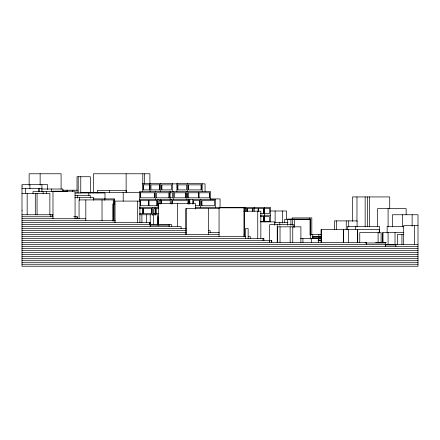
<?xml version="1.0" encoding="UTF-8"?>
<svg xmlns="http://www.w3.org/2000/svg" width="440" height="440" viewBox="0 0 440 440"><rect width="100%" height="100%" fill="white"/><g stroke="black" fill="none" stroke-linecap="round" stroke-linejoin="round"><path stroke-width="0.66" d="M172.189 183.865L177.37 183.865M202.318 183.865L205.056 183.865L205.056 191.411M171.468 184.855L161.755 184.855L161.755 189.904L171.468 189.904L171.419 184.855M186.434 184.855L186.494 189.904L177.755 189.904L177.755 184.855L186.494 184.855M22 186.043L22.358 186.043M22 188.419L41.938 188.419M41.256 189.013L62.97 189.013L62.97 191.73M62.574 190.201L77.396 190.201M67.392 191.587L33.006 191.587L33.006 193.628M101.689 192.379L140.003 192.379M80.064 192.577L101.783 192.577M140.36 192.775L154.391 192.775L154.391 197.824L140.36 197.824L140.36 192.775L140.415 197.824M169.928 192.775L172.667 192.775L172.667 197.824L169.928 197.824M174.51 192.775L185.895 192.775L185.895 197.824L174.51 197.824L174.57 192.775M198.864 192.775L209.462 192.775L209.462 197.824L198.864 197.824L198.864 192.775L198.919 197.824M74.805 192.973L104.99 192.973L104.99 199.144M22 193.369L49.863 193.369L49.863 214.753M74.965 195.349L90.31 195.349L90.31 198.099M74.938 197.527L93.709 197.527L93.709 200.261M156.459 197.824L169.12 197.824L169.12 192.775L156.459 192.775L156.514 197.824M93.175 198.913L114.318 198.913L114.318 204.193M209.875 198.913L220.066 198.913L220.066 207.136M139.496 199.408L215.441 199.408L215.441 207.328M140.36 200.695L148.572 200.695L148.572 205.744L140.36 205.744L140.36 200.695L140.415 205.744M159.11 200.695L161.15 200.695M161.59 200.695L161.59 203.852L161.53 200.695L170.274 200.695M193.694 200.695L193.694 203.852L193.633 200.695L199.727 200.695L199.727 205.744L195.646 205.744M114.889 204.061L112.866 204.061L112.866 221.161M139.392 207.328L158.51 207.328M195.415 207.328L270.424 207.328L270.424 221.848M139.524 208.615L142.978 208.615L142.978 213.664L139.524 213.664M154.919 208.615L153.516 208.615L153.571 213.664M158.664 208.615L155.941 208.615L155.941 213.664L158.664 213.664M219.417 208.615L185.856 208.615L185.856 234.553M244.189 208.615L246.884 208.615L246.835 211.139M269.44 208.615L264.105 208.615L264.105 213.664L269.44 213.664L269.39 208.615M22 210.793L22.358 210.793M270.545 210.991L286.512 210.991L286.512 219.071M243.716 211.189L260.843 211.189L260.843 238.392M153.516 213.664L154.919 213.664M260.447 213.664L263.802 213.664L263.802 208.615L258.462 208.615L258.462 211.139M22 214.753L53.015 214.753M139.524 214.753L157.828 214.753L157.828 224.653M260.409 215.248L270.424 215.248M260.447 216.535L263.802 216.535L263.802 221.584L260.447 221.584M22 216.733L52.992 216.733M73.744 216.733L77.281 216.733L77.281 218.713M22 218.713L85.822 218.713M22 220.693L115.385 220.693M269.44 221.584L264.105 221.584L264.105 216.535L269.44 216.535L269.39 221.584M260.623 221.881L274.445 221.881L274.445 225.203M274.34 222.475L288.035 222.475M22 222.673L150.166 222.673L150.166 226.633M149.463 223.168L150.166 223.168M22 224.653L171.732 224.653L171.732 226.633M150.166 225.148L169.131 225.148M418 225.643L403.673 225.643L403.673 244.453M22 226.633L181.093 226.633L181.093 228.613M403.893 226.633L387.139 226.633L387.139 232.804M22 228.613L186.159 228.613M379.539 229.405L321.062 229.405L321.062 242.402M22 230.593L186.159 230.593M208.555 230.593L210.155 230.593L210.155 232.573M22 232.573L186.159 232.573M208.555 232.573L219.307 232.573M403.893 232.573L382.762 232.573L382.762 242.473M22 234.553L219.06 234.553M243.898 234.553L244.481 234.553L244.481 236.533M310.118 234.553L321.607 234.553M403.937 234.553L397.408 234.553L397.408 244.453M22 236.533L245.768 236.533M248.144 236.533L250.245 236.533L250.245 238.513M312.334 236.533L321.607 236.533M312.334 237.028L321.607 237.028M312.604 238.018L321.58 238.018M22 238.513L263.901 238.513L263.901 240.493M300.465 238.513L321.58 238.513M318.115 240.246L321.58 240.246M22 240.493L271.755 240.493L271.755 242.473M318.115 240.493L321.431 240.493M22 242.473L366.52 242.473L366.52 244.453M375.611 242.473L386.364 242.473M365.145 242.968L385.445 242.968L385.445 246.433M22 244.453L418 244.453M385.05 244.948L395.874 244.948M22 246.433L418 246.433M22 248.413L418 248.413M22 250.393L418 250.393M22 252.373L418 252.373M22 254.353L418 254.353M22 256.333L418 256.333M22 258.313L418 258.313M22 260.293L418 260.293M22 262.273L418 262.273M22 264.253L418 264.253M414.486 225.643L414.486 244.453M412.126 214.753L412.126 226.226M406.148 214.698L406.148 208.615L377.608 208.615L377.608 226.87M402.325 214.753L402.325 226.903M401.935 234.553L401.935 244.453M395.874 244.453L395.874 246.433M395.021 232.573L395.021 244.453M392.425 226.903L392.425 214.753L418 214.753L418 266.233L22 266.233L22 184.657L47.581 184.657L47.581 189.459M389.719 208.472L389.719 196.933L352.506 196.933L352.506 221.37M388.091 208.615L388.091 226.87M388.08 232.573L388.08 244.453M382.91 232.573L382.91 242.473M381.106 242.473L381.106 232.573L359.766 232.573L359.766 242.473M379.495 233.107L379.495 226.435L347.452 226.435L347.452 229.774M379.291 229.405L379.291 232.826M378.092 232.573L378.092 242.473M369.495 196.933L369.495 226.804M367.444 196.933L367.444 226.804M365.156 196.933L365.156 226.804M357.72 229.405L357.72 242.402M357.643 229.405L357.643 242.402M357.423 229.405L357.423 242.402M357.104 226.952L357.104 220.891L334.433 220.891L334.433 229.642M356.972 196.933L356.972 221.37M355.597 226.435L355.597 229.774M348.739 220.891L348.739 226.952M348.579 229.405L348.579 242.402M346.252 220.891L346.252 229.642M343.657 229.405L343.657 242.402M343.321 229.405L343.321 242.402M336.6 220.891L336.6 229.642M321.338 229.405L321.338 242.402M318.879 234.553L318.879 236.533M318.879 237.028L318.879 240.493M318.351 238.513L318.351 242.473M312.802 234.553L312.802 238.513M311.817 234.971L311.817 217.921L292.155 217.921L292.155 219.285M311.57 238.513L311.57 242.473M310.31 238.975L310.31 219.109L287.584 219.109L287.584 225.275M310.255 234.977L310.255 219.307L284.724 219.307L284.724 222.712M310.134 219.307L310.134 234.977M309.859 217.921L309.859 219.285M302.929 238.513L302.929 242.473M300.894 242.473L300.894 226.831L277.64 226.831L277.64 242.473M294.525 219.109L294.525 227.326M293.865 227.392L293.865 224.653L269.66 224.653L269.66 241.104M292.754 226.831L292.754 242.473M292.369 219.109L292.369 225.275M290.906 219.109L290.906 225.275M290.158 226.831L290.158 242.473M282.618 210.991L282.618 223.108M280.027 226.831L280.027 242.473M279.818 222.475L279.818 225.143M277.228 224.653L277.228 242.473M275.121 210.991L275.121 223.108M271.392 240.493L271.392 242.473M269.473 240.493L269.473 242.473M264.528 207.328L264.528 221.848M264.154 208.615L264.154 213.664M264.154 216.535L264.154 221.584M263.747 208.615L263.747 213.664M263.747 216.535L263.747 221.584M263.021 238.513L263.021 240.493M258.517 208.615L258.517 211.139M258.11 211.139L258.165 208.615L252.824 208.615L252.824 211.139M257.752 211.189L257.752 238.392M254.221 207.328L254.221 211.288M252.879 208.615L252.879 211.139M252.527 211.139L252.527 208.615L247.187 208.615L247.187 211.139M252.472 208.615L252.472 211.139M248.144 238.513L248.144 228.613L245.388 228.613L245.388 238.513M247.242 208.615L247.242 211.139M245.382 207.328L245.382 211.288M244.189 236.533L244.189 207.823L219.06 207.823L219.06 236.533M244.101 207.823L244.101 236.533M210.447 199.408L210.447 191.488L139.496 191.488L139.496 201.388M209.413 192.775L209.413 197.824M208.555 208.615L208.555 234.553M202.208 191.488L202.208 183.568L176.891 183.568L176.891 191.488M201.85 200.695L201.85 205.744M201.174 184.855L201.174 189.904M200.712 199.408L200.712 207.328M199.672 200.695L199.672 205.744M198.512 192.775L198.512 197.824M195.624 209.044L195.624 203.665L158.472 203.665L158.472 225.176M192.77 199.408L192.77 204.028M189.827 199.408L189.827 204.028M188.931 199.408L188.931 204.028M188.843 203.852L188.843 200.695L188.782 203.852M188.617 184.855L188.617 189.904M188.018 192.775L188.018 197.824M187.897 203.852L187.946 200.695L172.343 200.695L172.343 203.852M187.479 183.568L187.479 191.488M186.879 191.488L186.879 199.408M186.159 208.615L186.159 234.553M185.84 192.775L185.84 197.824M177.815 184.855L177.815 189.904M177.54 203.665L177.54 226.523M173.646 191.488L173.646 199.408M172.453 191.488L172.453 183.568L142.439 183.568L142.439 191.488M172.392 200.695L172.392 203.852M171.254 199.408L171.254 204.028M170.214 200.695L170.274 203.852M170.104 191.488L170.104 199.408M169.131 224.653L169.131 226.633M169.07 192.775L169.07 197.824M161.81 184.855L161.81 189.904M160.666 183.568L160.666 191.488M160.666 199.408L160.666 204.028M159.627 184.855L159.627 189.904M159.159 200.695L159.11 203.852M158.021 199.408L158.021 207.328M157.916 216.733L157.916 225.313M156.981 200.695L156.981 205.744M155.996 208.615L155.996 213.664M155.375 191.488L155.375 199.408M155.078 207.328L155.078 215.248M154.336 192.775L154.336 197.824M153.389 214.753L153.389 224.653M152.427 207.328L152.427 215.248M151.388 208.615L151.388 213.664M150.238 214.753L150.238 224.653M150.079 183.568L150.079 191.488M149.908 184.036L149.908 173.767L93.401 173.767L93.401 192.935M149.463 222.673L149.463 224.653M149.336 184.855L149.336 189.904M148.885 200.695L148.885 205.744M148.511 200.695L148.511 205.744M146.652 214.753L146.652 222.673M144.513 173.767L144.513 184.036M143.363 184.855L143.363 189.904M143.297 208.615L143.297 213.664M142.918 208.615L142.918 213.664M142.802 173.767L142.802 184.036M141.895 214.753L141.895 222.673M139.904 222.673L139.904 201.091L115.038 201.091L115.038 222.673M137.638 201.091L137.638 222.673M126.236 192.434L126.236 190.399L97.345 190.399L97.345 193.111M126.137 173.767L126.137 192.253M123.206 192.379L123.206 201.218M114.109 204.853L114.109 221.304M114.081 198.913L114.081 204.193M113.262 220.693L113.262 199.903L79.062 199.903L79.062 218.68M109.544 190.399L109.544 192.434M104.357 198.913L104.357 200.233M102.031 199.903L102.031 220.693M90.326 193.056L90.326 176.737L77.017 176.737L77.017 193.056M88.836 192.973L88.836 195.712M85.822 199.903L85.822 220.693M80.762 176.737L80.762 193.056M79.635 197.527L79.635 200.261M78.199 176.737L78.199 193.056M77.66 195.349L77.66 198.099M77.038 216.733L77.038 218.713M75.07 218.713L75.07 191.191L52.992 191.191L52.992 218.713M72.765 190.201L72.765 191.565M67.117 190.201L67.117 191.565M61.094 189.288L61.094 173.767L29.139 173.767L29.139 185.24M52.69 214.753L52.69 216.733M51.387 189.013L51.387 191.73M50.831 214.753L50.831 216.733M46.321 191.587L46.321 193.628M43.169 191.587L43.169 193.628M41.91 184.657L41.938 191.796M40.139 173.767L40.139 185.24M39.435 188.419L39.435 191.796M38.412 188.419L38.412 191.796M37.059 193.369L37.059 214.753M35.305 193.369L35.305 214.753M29.904 184.657L29.904 188.771M27.165 193.369L27.165 214.753M25.333 188.419L25.333 193.144M149.397 184.855L143.303 184.855L143.303 189.904L149.397 189.904L149.397 184.855M159.687 184.855L150.948 184.855L150.948 189.904L159.687 189.904L159.687 184.855M201.223 184.855L188.562 184.855L188.562 189.904L201.223 189.904L201.223 184.855M198.566 192.775L187.968 192.775L187.968 197.824L198.566 197.824L198.566 192.775M157.036 200.695L148.83 200.695L148.83 205.744L157.036 205.744L157.036 200.695M214.456 200.695L201.795 200.695L201.795 205.744L214.456 205.744L214.407 200.695M151.448 208.615L143.237 208.615L143.237 213.664L151.448 213.664L151.448 208.615"/></g></svg>
